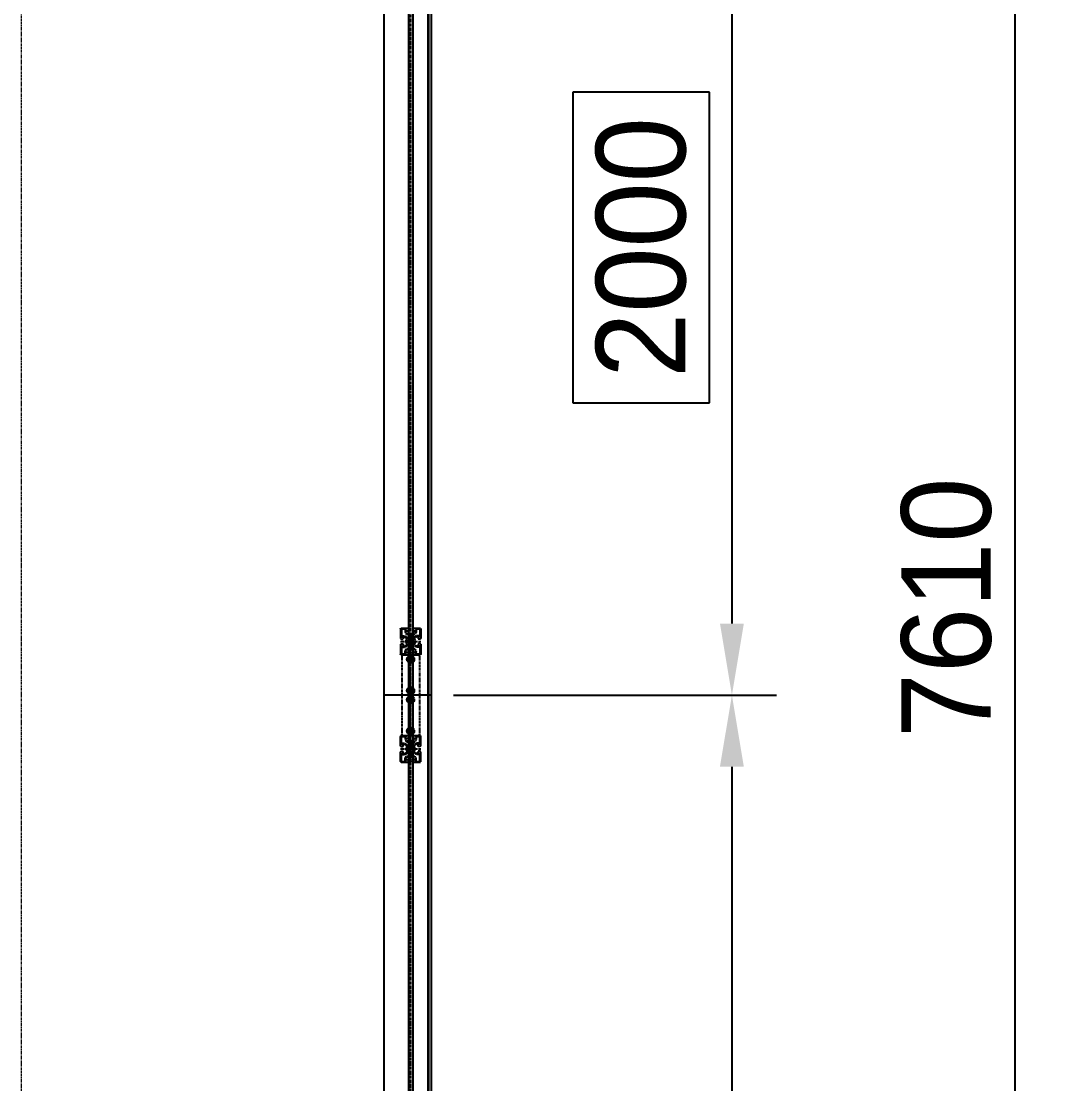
# Model space of a CAD drawing. Header units: inches. Extents: x 0 to 77285, y -118 to 40065.
# Drawn here: x 3698 to 6018, y 18113 to 20486 of the extents above; entities that cross this region are included whole.
import ezdxf

# ---------------------------------------------------------------- set-up
doc = ezdxf.new("R2010")
doc.units = ezdxf.units.IN
doc.header["$LTSCALE"] = 5
doc.header["$MEASUREMENT"] = 0
for name, pattern in [('CENTER', [2, 1.25, -0.25, 0.25, -0.25]), ('HIDDEN', [0.375, 0.25, -0.125]), ('PHANTOM', [2.5, 1.25, -0.25, 0.25, -0.25, 0.25, -0.25])]:
    doc.linetypes.add(name, pattern=pattern)
for name, color, linetype in [('11', 1, 'CENTER'), ('22', 2, 'HIDDEN'), ('66', 6, 'PHANTOM'), ('B', 123, 'Continuous'), ('G', 231, 'Continuous')]:
    doc.layers.add(name, color=color, linetype=linetype)
doc.layers.add('33', color=3, linetype='PHANTOM', lineweight=9)
doc.styles.add('SCI', font='')
doc.styles.get('SCI').set_extended_font_data('Gulim')
doc.dimstyles.new('S', dxfattribs={"dimscale": 100, "dimtxt": 2.5, "dimasz": 2, "dimexe": 1.25, "dimexo": 0.625, "dimgap": -0.625, "dimtad": 1, "dimdec": 8, "dimtxsty": 'SCI', "dimcen": 2.5, "dimclrd": 1, "dimclre": 1, "dimclrt": 7, "dimadec": 8, "dimazin": 2, "dimtfac": 1, "dimtdec": 8, "dimtmove": 0, "dimatfit": 3, "dimfxl": 1, "dimarcsym": 0})
doc.dimstyles.new('SCH', dxfattribs={"dimtxt": 2.5, "dimasz": 2, "dimexe": 1.25, "dimexo": 0.625, "dimtad": 1, "dimdec": 8, "dimtxsty": 'SCI', "dimcen": 2.5, "dimclrd": 4, "dimclre": 4, "dimclrt": 7, "dimadec": 8, "dimazin": 2, "dimtfac": 1, "dimtdec": 8, "dimtmove": 0, "dimatfit": 3, "dimfxl": 1, "dimarcsym": 0})

# ---------------------------------------------------------------- blocks, each defined once
blk = doc.blocks.new('0104-20170619.11435441')
for p, q in [((-30, 6), (-30, 21)), ((-30, 6), (-29, 6)), ((-29, 5), (-29, 6)), ((-29, 5), (-24, 5)), ((-6, 22.5), (-28.5, 22.5)), ((-28, 10.5), (-28, 19.5)), ((-28, 10.5), (-26, 10.5)), ((-10.5, 20.5), (-27, 20.5)), ((-26, 10.5), (-26, 12.5)), ((-26, 12.5), (-20.4, 12.5)), ((-22.4, 12.5), (-24.1, 12.5)), ((-23, 10.5), (-24.1, 10.5)), ((-24, 10.5), (-21, 10.5)), ((-24, 5), (-24, 10.5)), ((-21, 10.5), (-18, 8.5)), ((-20.4, 12.5), (-16, 9.6)), ((-18, -8.5), (-18, 8.5)), ((-16, 1), (-16, 9.6)), ((-16, 1), (-9.9, 1)), ((-10.5, 18.5), (-12.5, 18.5)), ((-12.5, 18.5), (-12.5, 12.9)), ((-12.5, 12.9), (-7.9, 6.1)), ((-10.5, 20.5), (-10.5, 18.5)), ((-10.5, 16.5), (-10.5, 13.5)), ((-5, 16.5), (-10.5, 16.5)), ((-10.5, 13.5), (-6.5, 7.6)), ((-4.9, 1), (-7.4, 1)), ((-6, 22.5), (-6, 21.5)), ((-5, 21.5), (-6, 21.5)), ((-4.2, 2.8), (-6, 4.5)), ((-5, 21.5), (-5, 16.5)), ((-2.8, 4.2), (-4.5, 6)), ((-1, 4.9), (-1, 7.4)), ((1, 4.9), (1, 7.4)), ((2.8, 4.2), (4.5, 6)), ((4.2, 2.8), (6, 4.5)), ((4.9, 1), (7.4, 1)), ((5, 21.5), (5, 16.5)), ((6, 21.5), (5, 21.5)), ((10.5, 16.5), (5, 16.5)), ((6, 22.5), (6, 21.5)), ((28.5, 22.5), (6, 22.5)), ((10.5, 13.5), (6.5, 7.6)), ((12.5, 12.9), (7.9, 6.1)), ((9.9, 1), (16, 1)), ((10.5, 20.5), (10.5, 18.5)), ((27, 20.5), (10.5, 20.5)), ((12.5, 18.5), (10.5, 18.5)), ((10.5, 16.5), (10.5, 13.5)), ((12.5, 18.5), (12.5, 12.9)), ((20.4, 12.5), (16, 9.6)), ((16, 1), (16, 9.6)), ((21, 10.5), (18, 8.5)), ((18, -8.5), (18, 8.5)), ((26, 12.5), (20.4, 12.5)), ((24, 10.5), (21, 10.5)), ((24, 5), (24, 10.5)), ((29, 5), (24, 5)), ((26, 10.5), (26, 12.5)), ((28, 10.5), (26, 10.5)), ((28, 10.5), (28, 19.5)), ((29, 5), (29, 6)), ((30, 6), (29, 6)), ((30, 6), (30, 21)), ((-30, -21), (-30, -6)), ((-30, -6), (-29, -6)), ((-29, -6), (-29, -5)), ((-29, -5), (-24, -5)), ((-6, -22.5), (-28.5, -22.5)), ((-28, -19.5), (-28, -10.5)), ((-28, -10.5), (-26, -10.5)), ((-10.5, -20.5), (-27, -20.5)), ((-26, -12.5), (-26, -10.5)), ((-26, -12.5), (-20.4, -12.5)), ((-24, -10.5), (-24, -5)), ((-24, -10.5), (-21, -10.5)), ((-21, -10.5), (-18, -8.5)), ((-20.4, -12.5), (-16, -9.6)), ((-16, -9.6), (-16, -1)), ((-16, -1), (-9.9, -1)), ((-12.5, -12.9), (-7.9, -6.1)), ((-12.5, -18.5), (-12.5, -12.9)), ((-10.5, -18.5), (-12.5, -18.5)), ((-10.5, -13.5), (-6.5, -7.6)), ((-10.5, -16.5), (-10.5, -13.5)), ((-5, -16.5), (-10.5, -16.5)), ((-10.5, -20.5), (-10.5, -18.5)), ((-4.9, -1), (-7.4, -1)), ((-4.2, -2.8), (-6, -4.5)), ((-6, -22.5), (-6, -21.5)), ((-5, -21.5), (-6, -21.5)), ((-5, -21.5), (-5, -16.5)), ((-2.8, -4.2), (-4.5, -6)), ((-1, -4.9), (-1, -7.4)), ((1, -4.9), (1, -7.4)), ((2.8, -4.2), (4.5, -6)), ((4.2, -2.8), (6, -4.5)), ((4.9, -1), (7.4, -1)), ((5, -21.5), (5, -16.5)), ((10.5, -16.5), (5, -16.5)), ((6, -21.5), (5, -21.5)), ((6, -22.5), (6, -21.5)), ((28.5, -22.5), (6, -22.5)), ((10.5, -13.5), (6.5, -7.6)), ((12.5, -12.9), (7.9, -6.1)), ((9.9, -1), (16, -1)), ((10.5, -16.5), (10.5, -13.5)), ((12.5, -18.5), (10.5, -18.5)), ((10.5, -20.5), (10.5, -18.5)), ((27, -20.5), (10.5, -20.5)), ((12.5, -18.5), (12.5, -12.9)), ((16, -9.6), (16, -1)), ((20.4, -12.5), (16, -9.6)), ((21, -10.5), (18, -8.5)), ((26, -12.5), (20.4, -12.5)), ((24, -10.5), (21, -10.5)), ((24, -10.5), (24, -5)), ((29, -5), (24, -5)), ((26, -12.5), (26, -10.5)), ((28, -10.5), (26, -10.5)), ((28, -19.5), (28, -10.5)), ((29, -6), (29, -5)), ((30, -6), (29, -6)), ((30, -21), (30, -6))]:
    blk.add_line(p, q)
for centre, radius, start, end in [((-28.5, 21), 1.5, 90, 180), ((-27, 19.5), 1, 90, 180), ((0, 0), 10, 142.644, 174.2608), ((0, 0), 7.5, 172.3377, 187.6623), ((0, 0), 10, 49.1403, 130.8597), ((0, 0), 7.5, 127.3377, 142.6623), ((0, 0), 5, 146.537, 168.463), ((0, 0), 5, 101.537, 123.463), ((0, 0), 7.5, 82.3377, 97.6623), ((0, 0), 5, 56.537, 78.463), ((0, 0), 5, 11.537, 33.463), ((0, 0), 7.5, 37.3377, 52.6623), ((0, 0), 7.5, 352.3377, 7.6623), ((0, 0), 10, 5.7392, 39.0281), ((0, 0), 10, 5.7392, 37.356), ((27, 19.5), 1, 0, 90), ((28.5, 21), 1.5, 0, 90), ((-28.5, -21), 1.5, 180, 270), ((-27, -19.5), 1, 180, 270), ((0, 0), 10, 185.7392, 217.356), ((0, 0), 10, 229.1403, 309.2607), ((0, 0), 7.5, 217.3377, 232.6623), ((0, 0), 5, 191.537, 213.463), ((0, 0), 10, 243.4796, 310.8597), ((0, 0), 5, 236.537, 258.463), ((0, 0), 7.5, 262.3377, 277.6623), ((0, 0), 5, 281.537, 303.463), ((0, 0), 5, 326.537, 348.463), ((0, 0), 7.5, 307.3377, 322.6623), ((0, 0), 10, 320.9719, 354.2608), ((0, 0), 10, 322.644, 354.2608), ((27, -19.5), 1, 270, 0), ((28.5, -21), 1.5, 270, 0)]:
    blk.add_arc(centre, radius, start, end)
at = {"layer": '11'}
for p, q in [((0, -22.5), (0, 22.5)), ((30, 0), (-30, 0))]:
    blk.add_line(p, q, dxfattribs=at)
blk = doc.blocks.new('A$C8f69a4f7')
at = {"color": 7}
blk.add_line((0, 45.5), (0, -60), dxfattribs=at)
at = {"layer": '11'}
blk.add_line((93.4, 0), (-93.4, 0), dxfattribs=at)
at = {"layer": '66'}
for p, q in [((-90, -17), (-90, 17)), ((-87.5, 0), (-83.8, 6.5)), ((-83.8, -6.5), (-87.5, 0)), ((-87, 20), (87, 20)), ((-76.2, 6.5), (-83.8, 6.5)), ((-80, -7.3), (-80, 7.3)), ((-80, -7), (-80, 7)), ((-76.2, 6.5), (-72.5, 0)), ((-72.5, 0), (-76.2, -6.5)), ((-17.5, 0), (-13.8, 6.5)), ((-13.8, -6.5), (-17.5, 0)), ((-6.2, 6.5), (-13.8, 6.5)), ((-10, -7.3), (-10, 7.3)), ((-10, -7), (-10, 7)), ((-6.2, 6.5), (-2.5, 0)), ((-2.5, 0), (-6.2, -6.5)), ((2.5, 0), (6.2, 6.5)), ((6.2, -6.5), (2.5, 0)), ((13.8, 6.5), (6.2, 6.5)), ((10, -7.3), (10, 7.3)), ((10, -7), (10, 7)), ((13.8, 6.5), (17.5, 0)), ((17.5, 0), (13.8, -6.5)), ((72.5, 0), (76.2, 6.5)), ((76.2, -6.5), (72.5, 0)), ((83.8, 6.5), (76.2, 6.5)), ((80, -7.3), (80, 7.3)), ((80, -7), (80, 7)), ((83.8, 6.5), (87.5, 0)), ((87.5, 0), (83.8, -6.5)), ((90, -17), (90, 17)), ((-87, -20), (87, -20)), ((-76.2, -6.5), (-83.8, -6.5)), ((-6.2, -6.5), (-13.8, -6.5)), ((13.8, -6.5), (6.2, -6.5)), ((83.8, -6.5), (76.2, -6.5))]:
    blk.add_line(p, q, dxfattribs=at)
for centre, radius in [((-80, 0), 8.25), ((-80, 0), 6.5), ((-80, 0), 4.5), ((-80, 0), 4), ((-80, 0), 3.2), ((-10, 0), 8.25), ((-10, 0), 6.5), ((-10, 0), 4.5), ((-10, 0), 4), ((-10, 0), 3.2), ((10, 0), 8.25), ((10, 0), 6.5), ((10, 0), 4.5), ((10, 0), 4), ((10, 0), 3.2), ((80, 0), 8.25), ((80, 0), 6.5), ((80, 0), 4.5), ((80, 0), 4), ((80, 0), 3.2)]:
    blk.add_circle(centre, radius, dxfattribs=at)
for centre, start, end in [((-87, 17), 90, 180), ((87, 17), 0, 90), ((-87, -17), 180, 270), ((87, -17), 270, 0)]:
    blk.add_arc(centre, 3, start, end, dxfattribs=at)
at = {"layer": '22', "xscale": -1}
blk.add_blockref('0104-20170619.11435441', (-120, 0), dxfattribs=at)
at = {"layer": '22'}
blk.add_blockref('0104-20170619.11435441', (120, 0), dxfattribs=at)
blk = doc.blocks.new('A$Cf3caff21')
for p, q in [((-105.5, -170), (-105.5, -7330)), ((-50.5, -170), (-50.5, -7330)), ((-40.5, -170), (-40.5, -7330)), ((-7, -170), (-7, -7330))]:
    blk.add_line(p, q)
at = {"layer": '11'}
blk.add_line((-45.5, -170), (-45.5, -7330), dxfattribs=at)
at = {"layer": 'B'}
blk.add_line((-5.5, -170), (-5.5, -7330), dxfattribs=at)
at = {"layer": 'G'}
blk.add_line((0, -170), (0, -7330), dxfattribs=at)
at = {"rotation": 270}
blk.add_blockref('A$C8f69a4f7', (-45.5, -4000), dxfattribs=at)
at = {"layer": '22', "xscale": -1, "rotation": 270}
blk.add_blockref('0104-20170619.11435441', (-45.5, -3880), dxfattribs=at)
at = {"layer": '22', "rotation": 270}
blk.add_blockref('0104-20170619.11435441', (-45.5, -4120), dxfattribs=at)
blk = doc.blocks.new('*D413')
at = {"color": 1, "lineweight": -2, "transparency": 16777216}
for p, q in [((4663.6, 20980.6), (5385.9, 20980.6)), ((5285.9, 20820.6), (5285.9, 19140.6)), ((5235.9, 20327.2), (4930.8, 20327.2)), ((4930.8, 20327.2), (4930.8, 19633.9)), ((5235.9, 19633.9), (5235.9, 20327.2)), ((4930.8, 19633.9), (5235.9, 19633.9)), ((4663.6, 18980.6), (5385.9, 18980.6))]:
    blk.add_line(p, q, dxfattribs=at)
at = {"color": 1, "transparency": 16777216}
for points in [[(5259.2, 20820.6), (5312.6, 20820.6), (5285.9, 20980.6)], [(5259.2, 19140.6), (5312.6, 19140.6), (5285.9, 18980.6)]]:
    blk.add_solid(points, dxfattribs=at)
at = {"layer": 'Defpoints', "color": 0, "transparency": 16777216}
for p in [(4613.6, 20980.6), (4613.6, 18980.6), (5285.9, 18980.6)]:
    blk.add_point(p, dxfattribs=at)
at = {"color": 7, "transparency": 16777216, "insert": (5083.4, 19980.6), "char_height": 200, "attachment_point": 5, "rotation": 90, "style": 'SCI'}
blk.add_mtext('2000', dxfattribs=at)
blk = doc.blocks.new('*D414')
at = {"color": 1, "lineweight": -2, "transparency": 16777216}
for p, q in [((4663.6, 18980.6), (5385.9, 18980.6)), ((5285.9, 18820.6), (5285.9, 15810.6)), ((5235.9, 17662.2), (4930.8, 17662.2)), ((4930.8, 17662.2), (4930.8, 16968.9)), ((5235.9, 16968.9), (5235.9, 17662.2)), ((4930.8, 16968.9), (5235.9, 16968.9)), ((4663.6, 15650.6), (5385.9, 15650.6))]:
    blk.add_line(p, q, dxfattribs=at)
at = {"color": 1, "transparency": 16777216}
for points in [[(5259.2, 18820.6), (5312.6, 18820.6), (5285.9, 18980.6)], [(5259.2, 15810.6), (5312.6, 15810.6), (5285.9, 15650.6)]]:
    blk.add_solid(points, dxfattribs=at)
at = {"layer": 'Defpoints', "color": 0, "transparency": 16777216}
for p in [(4613.6, 18980.6), (4613.6, 15650.6), (5285.9, 15650.6)]:
    blk.add_point(p, dxfattribs=at)
at = {"color": 7, "transparency": 16777216, "insert": (5083.4, 17315.6), "char_height": 200, "attachment_point": 5, "rotation": 90, "style": 'SCI'}
blk.add_mtext('3330', dxfattribs=at)
blk = doc.blocks.new('*D416')
at = {"color": 4, "lineweight": -2, "transparency": 16777216}
for p, q in [((4663.6, 22980.6), (6018.4, 22980.6)), ((5918.4, 22820.6), (5918.4, 15530.6)), ((4663.6, 15370.6), (6018.4, 15370.6))]:
    blk.add_line(p, q, dxfattribs=at)
at = {"color": 4, "transparency": 16777216}
for points in [[(5891.7, 22820.6), (5945.1, 22820.6), (5918.4, 22980.6)], [(5891.7, 15530.6), (5945.1, 15530.6), (5918.4, 15370.6)]]:
    blk.add_solid(points, dxfattribs=at)
at = {"layer": 'Defpoints', "color": 0, "transparency": 16777216}
for p in [(4613.6, 22980.6), (4613.6, 15370.6), (5918.4, 15370.6)]:
    blk.add_point(p, dxfattribs=at)
at = {"color": 7, "transparency": 16777216, "insert": (5765.6, 19175.6), "char_height": 200, "attachment_point": 5, "rotation": 90, "style": 'SCI'}
blk.add_mtext('7610', dxfattribs=at)

msp = doc.modelspace()

# ---------------------------------------------------------------- linework, layer by layer
at = {"layer": '33'}
msp.add_line((3698.13583863, 26523.0504763, 0.00000001), (3698.13583863, 15270.55047629, 0.00000001), dxfattribs=at)

# ---------------------------------------------------------------- block references
msp.add_blockref('A$Cf3caff21', (4613.63583863, 22980.55047629))

# ---------------------------------------------------------------- dimensions: what is measured, and where the dimension line sits
for base, p1, p2, dimstyle, override, picture, middle in [((5918.4062030625, 15370.550476295), (4613.6358386255, 22980.550476295), (4613.6358386255, 15370.550476295), 'SCH', {"dimscale": 80}, '*D416', (5765.6099314247, 19175.550476295)), ((5285.9001435307, 18980.5504762948), (4613.6358386256, 20980.5504762948), (4613.6358386255, 18980.5504762948), 'S', {"dimscale": 80, "dimtmove": 1}, '*D413', (5083.3701834774, 19980.5504762948)), ((5285.9001435307, 15650.550476295), (4613.6358386255, 18980.5504762948), (4613.6358386255, 15650.550476295), 'S', {"dimscale": 80, "dimtmove": 1}, '*D414', (5083.3701834774, 17315.5504762949))]:
    dim = msp.add_linear_dim(base=base, p1=p1, p2=p2, angle=90, dimstyle=dimstyle, override=override)
    dim.commit()
    dim.dimension.update_dxf_attribs({"geometry": picture, "text_midpoint": middle})

doc.saveas('drawing.dxf')
